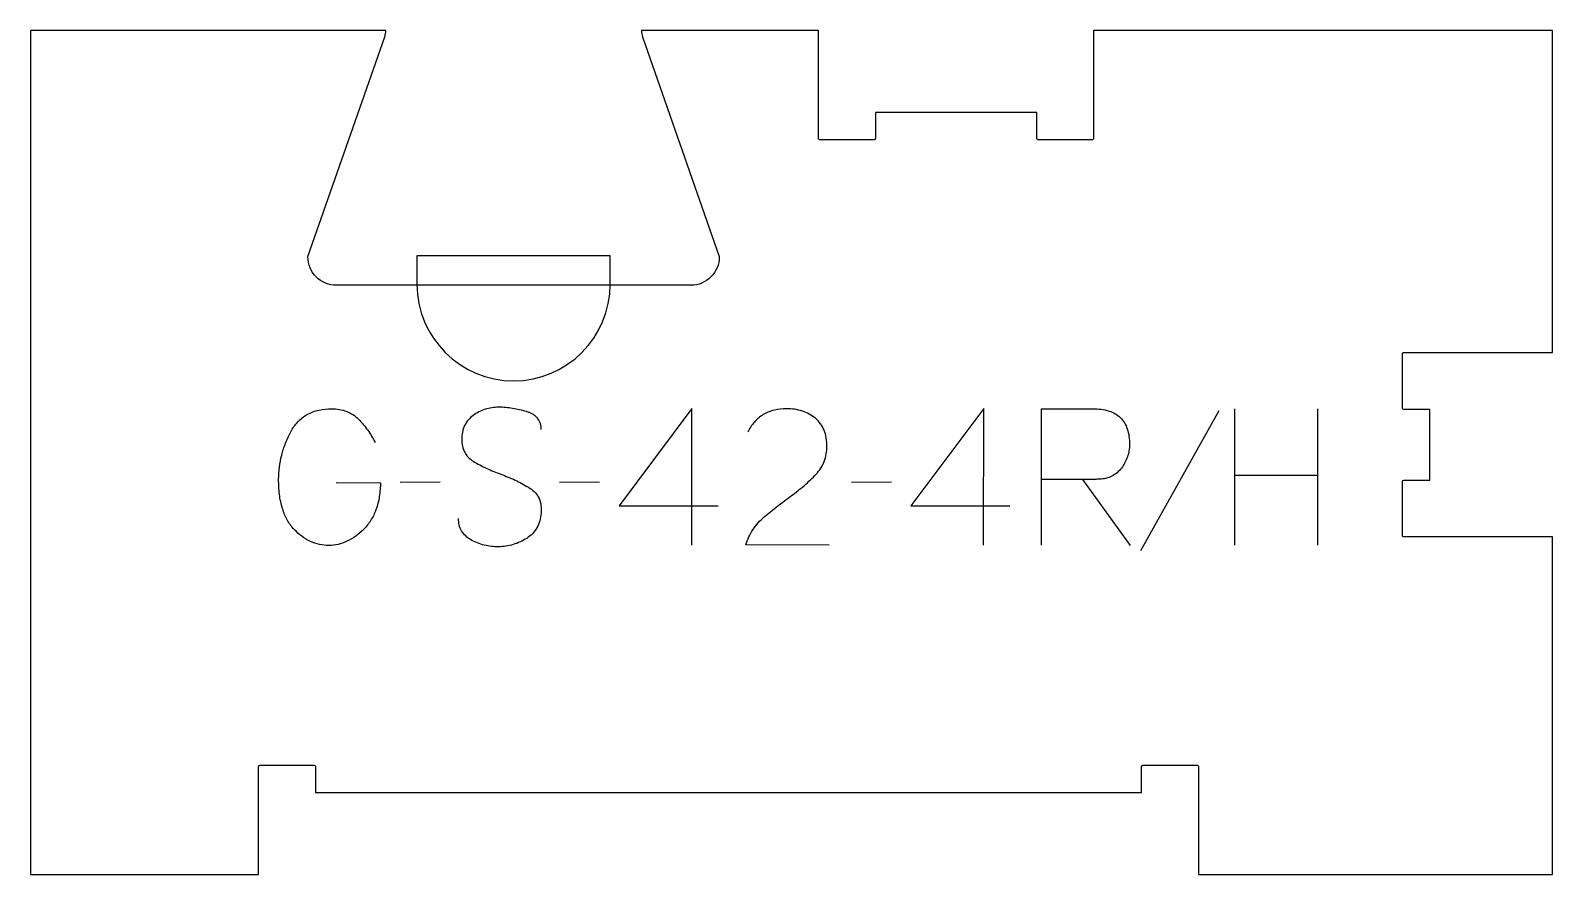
# Model space of a CAD drawing. Extents: x 0 to 335, y 0 to 186.
import ezdxf

# ---------------------------------------------------------------- set-up
doc = ezdxf.new("R2010")
doc.units = 0
for name, color, linetype in [('1_ANYTOOL_1MMDEEP_LABELS_S', 2, 'CONTINUOUS'), ('4_ANYTOOL_CUTTHROUGH_OUTSI', 5, 'CONTINUOUS'), ('5_ANYTOOL_HALF_MILL_9MM_IN', 3, 'CONTINUOUS')]:
    doc.layers.add(name, color=color, linetype=linetype)

msp = doc.modelspace()

# ---------------------------------------------------------------- linework, layer by layer
at = {"layer": '1_ANYTOOL_1MMDEEP_LABELS_S'}
for p, q in [((261.383991, 101.889102), (244.198277, 71.117674)), ((264.85542, 102.360531), (264.85542, 72.360531)), ((283.15542, 72.360531), (283.15542, 102.360531)), ((283.15542, 87.660531), (264.85542, 87.660531)), ((90.126848, 86.246245), (81.341134, 86.160531)), ((125.183991, 86.246245), (116.398277, 86.160531)), ((189.383991, 86.246245), (180.598277, 86.160531)), ((231.426848, 86.803388), (241.883991, 72.317674)), ((129.469705, 81.017674), (151.241134, 81.017674)), ((193.669705, 81.017674), (215.441134, 81.017674))]:
    msp.add_line(p, q, dxfattribs=at)
for points in [[(67.241134, 86.160531), (77.012563, 86.117674, -0.031732), (76.744452, 83.110272, -0.048764), (76.000063, 80.192674, -0.050291), (74.89035, 77.882166, -0.060119), (73.30542, 75.874817, -0.036578), (71.5734, 74.3884, -0.050793), (69.614348, 73.228388, -0.051881), (67.661331, 72.560644, -0.053919), (65.612563, 72.317674, -0.055881), (63.577415, 72.524618, -0.055271), (61.637563, 73.174817, -0.05403), (59.711586, 74.33401, -0.038531), (58.026848, 75.83196, -0.067281), (56.479135, 77.942974, -0.049165), (55.45542, 80.364102, -0.047412), (54.782493, 83.568021, -0.028075), (54.598277, 86.846245, -0.03109), (54.765803, 89.537825, -0.031496), (55.26792, 92.187317, -0.031425), (56.118792, 94.815561, -0.02824), (57.276848, 97.324817, -0.064555), (58.805652, 99.476342, -0.078906), (60.871491, 101.101602, -0.076878), (63.495092, 102.076152, -0.050594), (66.298277, 102.360531, -0.039946), (67.957838, 102.227734, -0.052714), (69.560777, 101.792674, -0.053511), (70.943974, 101.07734, -0.05153), (72.148277, 100.089102, -0.040443), (74.188501, 97.665961, -0.04035), (75.812563, 94.946245)], [(112.369705, 97.774817, 0.071867), (112.176592, 99.111423, 0.100684), (111.550063, 100.292674, 0.047558), (111.075509, 100.769124, 0.038563), (110.525509, 101.157852, 0.037928), (109.828321, 101.505321, 0.026634), (109.091134, 101.760531, 0.028461), (106.067801, 102.446514, 0.041577), (102.983991, 102.703388, 0.036938), (101.481631, 102.592248, 0.041531), (100.016134, 102.248031, 0.041583), (98.638757, 101.670823, 0.038125), (97.369705, 100.88196, 0.057611), (96.299553, 99.890055, 0.065808), (95.50542, 98.66946, 0.06469), (95.027924, 97.209905, 0.046778), (94.883991, 95.674817, 0.052235), (95.046347, 94.124974, 0.075448), (95.591134, 92.674817, 0.076671), (96.507226, 91.501764, 0.061023), (97.712563, 90.617674, 0.021951), (100.741417, 89.090328, 0.018213), (103.883991, 87.810531, -0.02405), (106.985476, 86.505069, -0.02981), (109.926848, 84.874817, -0.068439), (111.06815, 83.908886, -0.079282), (111.876848, 82.65696, -0.076308), (112.301848, 81.078278, -0.047772), (112.326848, 79.43196, -0.046243), (112.033614, 77.751, -0.06359), (111.383991, 76.180174, -0.064671), (110.411167, 74.895985, -0.057073), (109.15542, 73.88196, -0.067522), (106.187111, 72.519049, -0.070793), (102.962563, 72.017674, -0.064027), (99.823547, 72.380189, -0.070447), (96.898277, 73.560531, -0.054374), (95.73986, 74.410164, -0.074742), (94.841134, 75.521245, -0.075199), (94.318127, 76.827624, -0.057737), (94.15542, 78.23196)], [(175.669705, 72.403388), (157.369705, 72.446245, -0.034491), (158.032484, 74.193577, -0.037732), (158.939348, 75.826602, -0.037744), (160.078643, 77.301239, -0.03482), (161.419705, 78.596245, -0.00859), (164.37893, 80.994828, -0.008791), (167.419705, 83.289102, 0.020588), (170.238994, 85.522545, 0.025206), (172.841134, 88.003388, 0.046908), (173.861729, 89.30463, 0.051091), (174.608991, 90.778388, 0.050722), (175.057724, 92.426563, 0.041139), (175.198277, 94.13196, 0.039396), (175.055632, 95.939545, 0.058519), (174.566134, 97.678388, 0.060358), (173.775576, 99.085504, 0.061397), (172.669705, 100.260531, 0.048006), (171.313748, 101.182491, 0.045901), (169.808991, 101.835531, 0.045216), (168.06893, 102.238091, 0.034258), (166.283991, 102.360531, 0.055622), (163.649421, 102.066544, 0.079896), (161.20542, 101.085531, 0.080617), (159.236032, 99.419831, 0.060287), (157.798277, 97.260531)], [(222.426848, 72.360531), (222.426848, 102.360531), (233.783991, 102.360531, -0.030274), (235.549804, 102.253515, -0.049), (237.271491, 101.870352, -0.050774), (238.604014, 101.277896, -0.06445), (239.762563, 100.399817, -0.0646), (240.652474, 99.263786, -0.052254), (241.257205, 97.948924, -0.050381), (241.646341, 96.256375, -0.031337), (241.75542, 94.517674, -0.040022), (241.645259, 93.143617, -0.042626), (241.310777, 91.80696, -0.04247), (240.742092, 90.51724, -0.036572), (239.976848, 89.33196, -0.051097), (239.035071, 88.318004, -0.061981), (237.89292, 87.542674, -0.061813), (236.583917, 87.066174, -0.049309), (235.198277, 86.889102, -0.003273), (234.330626, 86.851411, -0.003121), (233.462563, 86.824817, -0.003882), (232.444781, 86.807897, -0.002215), (231.426848, 86.803388), (222.469705, 86.803388)]]:
    msp.add_lwpolyline(points, format="xyb", dxfattribs=at)
for points in [[(145.45542, 72.360531), (145.498277, 102.403388), (129.469705, 81.017674)], [(209.65542, 72.360531), (209.698277, 102.403388), (193.669705, 81.017674)]]:
    msp.add_lwpolyline(points, dxfattribs=at)
at = {"layer": '4_ANYTOOL_CUTTHROUGH_OUTSI'}
msp.add_lwpolyline([(78.170497, 185.500988), (0, 185.50197), (0, 0.001964), (50.192308, 0.000006), (50.192308, 23.749996, -0.414214), (50.442308, 23.999996), (62.442308, 23.999996, -0.414214), (62.692308, 23.749996), (62.692308, 17.999996), (244.429127, 17.999996), (244.429127, 23.749996, -0.414214), (244.679127, 23.999996), (256.679127, 23.999996, -0.414214), (256.929127, 23.749996), (256.929127, 0), (334.815037, 0.001277), (334.815593, 74.204635), (302.05933, 74.204635, -0.414366), (301.80933, 74.454766), (301.815595, 86.454785, -0.414061), (302.065595, 86.704655), (307.80933, 86.704655), (307.80933, 102.204655), (302.065595, 102.204655, -0.414061), (301.815595, 102.454524), (301.80933, 114.454544, -0.414366), (302.05933, 114.704674), (334.815595, 114.704674), (334.815595, 185.500985), (233.859549, 185.500985), (233.859549, 161.749996, -0.414214), (233.609549, 161.499996), (221.609549, 161.499996, -0.414214), (221.359549, 161.749996), (221.359549, 167.499996), (185.859549, 167.499996), (185.859549, 161.749996, -0.414214), (185.609549, 161.499996), (173.609549, 161.499996, -0.414214), (173.359549, 161.749996), (173.359549, 185.500985), (134.381372, 185.500985, 0.061784), (134.616366, 184.106115), (151.511899, 135.833572, -0.084368), (151.525934, 135.750985, -0.414214), (145.275934, 129.500985), (67.275934, 129.500985, -0.414214), (61.025934, 135.750985, -0.084368), (61.03997, 135.833572), (77.939083, 184.11718, 0.061178)], format="xyb", close=True, dxfattribs=at)
at = {"layer": '5_ANYTOOL_HALF_MILL_9MM_IN'}
msp.add_lwpolyline([(85.025934, 130.000985), (85.025934, 129.750985, 1), (127.525934, 129.750985), (127.525934, 136.000985), (85.025934, 136.000985)], format="xyb", close=True, dxfattribs=at)

doc.saveas('drawing.dxf')
